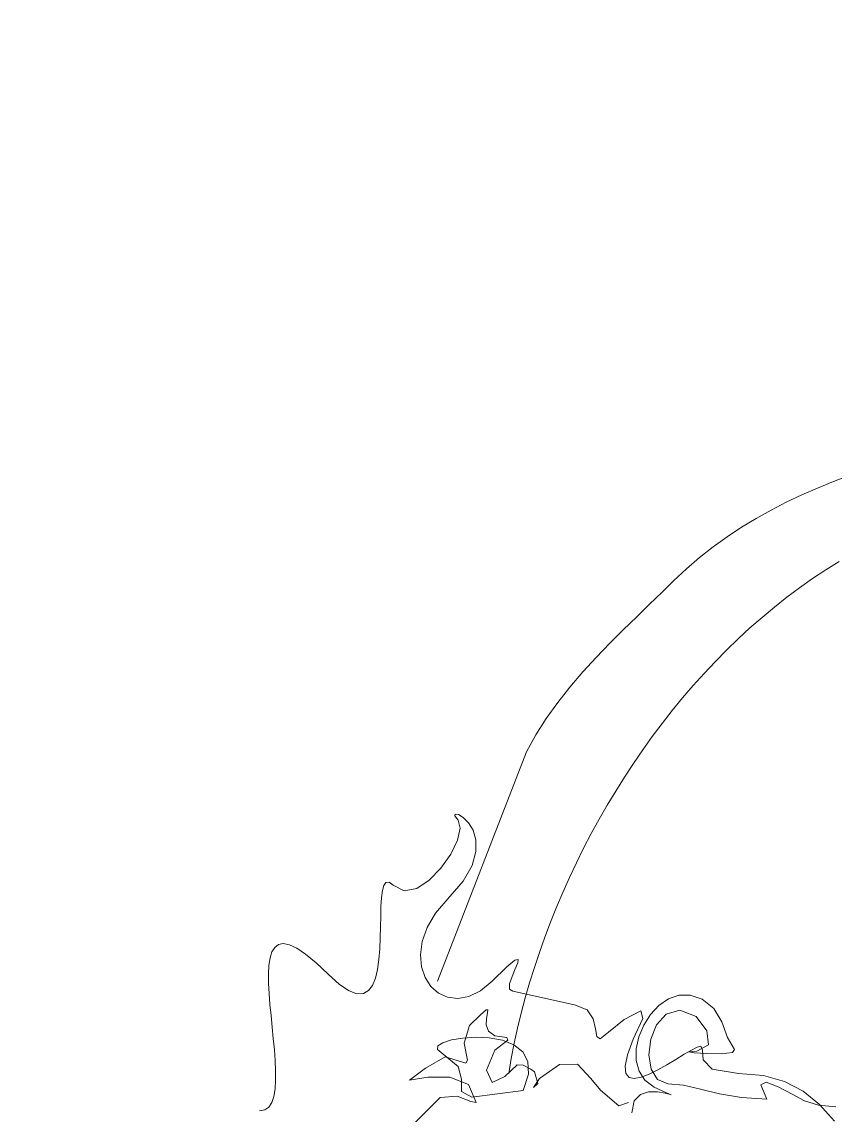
# Model space of a CAD drawing. Header units: centimetres. Extents: x -377343 to 693706, y 194584 to 813780.
# Drawn here: x 188278.5 to 188317.1, y 498829.9 to 498881.7 of the extents above; entities that cross this region are included whole.
import ezdxf

# ---------------------------------------------------------------- set-up
doc = ezdxf.new("R2010")
doc.units = ezdxf.units.CM
doc.layers.add('PIPA', color=11, linetype='Continuous')
doc.layers.add('TEXT', color=7, linetype='Continuous')

msp = doc.modelspace()

# ---------------------------------------------------------------- linework, layer by layer
at = {"layer": 'PIPA', "lineweight": 35, "extrusion": (0, 0.816497, 0.57735), "elevation": 193451.324}
msp.add_lwpolyline([(-421704.212, -325591.681), (-159560.265, -63447.734), (377343.333, -600351.331), (-158232.47, -1135927.133), (-693706.405, -600453.199), (-454216.825, -360963.619)], dxfattribs=at)
at = {"layer": 'TEXT', "color": 2, "linetype": 'Continuous', "lineweight": 13}
for p, q in [((188317.778, 498860.226), (188317.011, 498859.93)), ((188317.011, 498859.93), (188316.254, 498859.618)), ((188315.506, 498859.289), (188314.77, 498858.94)), ((188316.254, 498859.618), (188315.506, 498859.289)), ((188314.77, 498858.94), (188314.046, 498858.569)), ((188313.335, 498858.175), (188312.64, 498857.756)), ((188314.046, 498858.569), (188313.335, 498858.175)), ((188312.64, 498857.756), (188311.961, 498857.31)), ((188311.961, 498857.31), (188311.299, 498856.835)), ((188311.299, 498856.835), (188310.655, 498856.329)), ((188310.655, 498856.329), (188310.031, 498855.789)), ((188316.64, 498855.739), (188317.274, 498856.135)), ((188316.64, 498855.739), (188317.274, 498856.135)), ((188310.031, 498855.789), (188309.428, 498855.215)), ((188316.015, 498855.323), (188316.64, 498855.739)), ((188316.015, 498855.323), (188316.64, 498855.739)), ((188309.428, 498855.215), (188308.879, 498854.675)), ((188315.401, 498854.889), (188316.015, 498855.323)), ((188315.401, 498854.889), (188316.015, 498855.323)), ((188308.879, 498854.675), (188308.292, 498854.108)), ((188314.203, 498853.968), (188314.796, 498854.437)), ((188314.203, 498853.968), (188314.796, 498854.437)), ((188314.796, 498854.437), (188315.401, 498854.889)), ((188314.796, 498854.437), (188315.401, 498854.889)), ((188308.292, 498854.108), (188307.677, 498853.515)), ((188313.619, 498853.483), (188314.203, 498853.968)), ((188313.619, 498853.483), (188314.203, 498853.968)), ((188307.677, 498853.515), (188307.044, 498852.897)), ((188313.047, 498852.981), (188313.619, 498853.483)), ((188313.047, 498852.981), (188313.619, 498853.483)), ((188307.044, 498852.897), (188306.401, 498852.254)), ((188312.486, 498852.463), (188313.047, 498852.981)), ((188312.486, 498852.463), (188313.047, 498852.981)), ((188311.936, 498851.931), (188312.486, 498852.463)), ((188311.936, 498851.931), (188312.486, 498852.463)), ((188306.401, 498852.254), (188305.759, 498851.587)), ((188311.397, 498851.384), (188311.936, 498851.931)), ((188311.397, 498851.384), (188311.936, 498851.931)), ((188305.759, 498851.587), (188305.127, 498850.896)), ((188310.87, 498850.824), (188311.397, 498851.384)), ((188310.87, 498850.824), (188311.397, 498851.384)), ((188305.127, 498850.896), (188304.515, 498850.182)), ((188310.355, 498850.25), (188310.87, 498850.824)), ((188310.355, 498850.25), (188310.87, 498850.824)), ((188304.515, 498850.182), (188303.933, 498849.446)), ((188309.852, 498849.663), (188310.355, 498850.25)), ((188309.852, 498849.663), (188310.355, 498850.25)), ((188303.933, 498849.446), (188303.389, 498848.688)), ((188309.361, 498849.065), (188309.852, 498849.663)), ((188309.361, 498849.065), (188309.852, 498849.663)), ((188308.882, 498848.455), (188309.361, 498849.065)), ((188308.882, 498848.455), (188309.361, 498849.065)), ((188303.389, 498848.688), (188302.893, 498847.908)), ((188308.416, 498847.834), (188308.882, 498848.455)), ((188308.416, 498847.834), (188308.882, 498848.455)), ((188302.893, 498847.908), (188302.455, 498847.108)), ((188307.963, 498847.203), (188308.416, 498847.834)), ((188307.963, 498847.203), (188308.416, 498847.834)), ((188307.523, 498846.562), (188307.963, 498847.203)), ((188307.523, 498846.562), (188307.963, 498847.203)), ((188302.455, 498847.108), (188298.239, 498836.243)), ((188307.095, 498845.911), (188307.523, 498846.562)), ((188307.095, 498845.911), (188307.523, 498846.562)), ((188306.682, 498845.252), (188307.095, 498845.911)), ((188306.682, 498845.252), (188307.095, 498845.911)), ((188306.281, 498844.585), (188306.682, 498845.252)), ((188306.281, 498844.585), (188306.682, 498845.252)), ((188299.078, 498844.158), (188299.055, 498844.07)), ((188299.229, 498844.131), (188299.078, 498844.158)), ((188299.455, 498843.992), (188299.229, 498844.131)), ((188305.895, 498843.911), (188306.281, 498844.585)), ((188305.895, 498843.911), (188306.281, 498844.585)), ((188299.055, 498844.07), (188299.212, 498843.864)), ((188299.212, 498843.864), (188299.319, 498843.493)), ((188299.704, 498843.744), (188299.455, 498843.992)), ((188299.923, 498843.391), (188299.704, 498843.744)), ((188305.522, 498843.23), (188305.895, 498843.911)), ((188305.522, 498843.23), (188305.895, 498843.911)), ((188299.319, 498843.493), (188299.187, 498842.927)), ((188300.059, 498842.934), (188299.923, 498843.391)), ((188305.164, 498842.542), (188305.522, 498843.23)), ((188305.164, 498842.542), (188305.522, 498843.23)), ((188299.187, 498842.927), (188298.865, 498842.263)), ((188300.06, 498842.377), (188300.059, 498842.934)), ((188304.819, 498841.849), (188305.164, 498842.542)), ((188304.819, 498841.849), (188305.164, 498842.542)), ((188298.865, 498842.263), (188298.402, 498841.594)), ((188299.874, 498841.723), (188300.06, 498842.377)), ((188298.402, 498841.594), (188297.847, 498841.017)), ((188299.446, 498840.975), (188299.874, 498841.723)), ((188304.49, 498841.15), (188304.819, 498841.849)), ((188304.49, 498841.15), (188304.819, 498841.849)), ((188297.847, 498841.017), (188297.251, 498840.626)), ((188298.726, 498840.135), (188299.446, 498840.975)), ((188304.175, 498840.447), (188304.49, 498841.15)), ((188304.175, 498840.447), (188304.49, 498841.15)), ((188295.624, 498840.532), (188295.582, 498840.193)), ((188295.693, 498840.779), (188295.624, 498840.532)), ((188295.796, 498840.915), (188295.693, 498840.779)), ((188295.939, 498840.923), (188295.796, 498840.915)), ((188296.131, 498840.784), (188295.939, 498840.923)), ((188296.663, 498840.517), (188296.131, 498840.784)), ((188297.251, 498840.626), (188296.663, 498840.517)), ((188303.875, 498839.74), (188304.175, 498840.447)), ((188303.875, 498839.74), (188304.175, 498840.447)), ((188295.582, 498840.193), (188295.558, 498839.781)), ((188298.148, 498839.456), (188298.726, 498840.135)), ((188295.558, 498839.781), (188295.546, 498839.313)), ((188297.75, 498838.776), (188298.148, 498839.456)), ((188303.59, 498839.029), (188303.875, 498839.74)), ((188303.59, 498839.029), (188303.875, 498839.74)), ((188295.546, 498839.313), (188295.537, 498838.809)), ((188303.32, 498838.316), (188303.59, 498839.029)), ((188303.32, 498838.316), (188303.59, 498839.029)), ((188295.537, 498838.809), (188295.526, 498838.286)), ((188297.516, 498838.114), (188297.75, 498838.776)), ((188290.698, 498837.972), (188290.52, 498837.839)), ((188290.928, 498838.016), (188290.698, 498837.972)), ((188291.216, 498837.961), (188290.928, 498838.016)), ((188291.567, 498837.797), (188291.216, 498837.961)), ((188295.526, 498838.286), (188295.503, 498837.763)), ((188297.432, 498837.487), (188297.516, 498838.114)), ((188303.066, 498837.6), (188303.32, 498838.316)), ((188303.066, 498837.6), (188303.32, 498838.316)), ((188290.3, 498837.336), (188290.247, 498836.986)), ((188290.389, 498837.623), (188290.3, 498837.336)), ((188290.52, 498837.839), (188290.389, 498837.623)), ((188291.986, 498837.516), (188291.567, 498837.797)), ((188292.479, 498837.11), (188291.986, 498837.516)), ((188295.503, 498837.763), (188295.462, 498837.259)), ((188297.482, 498836.911), (188297.432, 498837.487)), ((188302.827, 498836.882), (188303.066, 498837.6)), ((188302.827, 498836.882), (188303.066, 498837.6)), ((188290.247, 498836.986), (188290.226, 498836.581)), ((188293.051, 498836.568), (188292.479, 498837.11)), ((188295.462, 498837.259), (188295.396, 498836.791)), ((188297.65, 498836.404), (188297.482, 498836.911)), ((188301.524, 498836.91), (188300.834, 498836.243)), ((188301.91, 498837.228), (188301.524, 498836.91)), ((188301.771, 498836.459), (188301.922, 498836.814)), ((188302.059, 498837.27), (188301.91, 498837.228)), ((188301.922, 498836.814), (188302.04, 498837.108)), ((188302.04, 498837.108), (188302.059, 498837.27)), ((188302.604, 498836.164), (188302.827, 498836.882)), ((188302.604, 498836.164), (188302.827, 498836.882)), ((188290.226, 498836.581), (188290.23, 498836.132)), ((188293.589, 498836.082), (188293.051, 498836.568)), ((188295.296, 498836.378), (188295.156, 498836.038)), ((188295.396, 498836.791), (188295.296, 498836.378)), ((188297.92, 498835.984), (188297.65, 498836.404)), ((188301.656, 498836.117), (188301.771, 498836.459)), ((188290.23, 498836.132), (188290.255, 498835.646)), ((188294.043, 498835.779), (188293.589, 498836.082)), ((188294.419, 498835.642), (188294.043, 498835.779)), ((188294.968, 498835.79), (188294.725, 498835.652)), ((188295.156, 498836.038), (188294.968, 498835.79)), ((188298.278, 498835.668), (188297.92, 498835.984)), ((188300.272, 498835.783), (188299.72, 498835.512)), ((188300.834, 498836.243), (188300.272, 498835.783)), ((188301.645, 498835.859), (188301.656, 498836.117)), ((188301.807, 498835.757), (188301.645, 498835.859)), ((188302.398, 498835.445), (188302.604, 498836.164)), ((188302.398, 498835.445), (188302.604, 498836.164)), ((188290.255, 498835.646), (188290.295, 498835.133)), ((188294.725, 498835.652), (188294.419, 498835.642)), ((188298.708, 498835.472), (188298.278, 498835.668)), ((188299.194, 498835.414), (188298.708, 498835.472)), ((188299.72, 498835.512), (188299.194, 498835.414)), ((188304.726, 498835.108), (188301.807, 498835.757)), ((188302.207, 498834.725), (188302.398, 498835.445)), ((188302.207, 498834.725), (188302.398, 498835.445)), ((188308.722, 498835.083), (188309.178, 498835.399)), ((188308.722, 498835.083), (188309.178, 498835.399)), ((188309.178, 498835.399), (188309.682, 498835.573)), ((188309.178, 498835.399), (188309.682, 498835.573)), ((188309.682, 498835.573), (188310.22, 498835.576)), ((188309.682, 498835.573), (188310.22, 498835.576)), ((188310.22, 498835.576), (188310.778, 498835.375)), ((188310.22, 498835.576), (188310.778, 498835.375)), ((188310.778, 498835.375), (188311.341, 498834.941)), ((188310.778, 498835.375), (188311.341, 498834.941)), ((188290.295, 498835.133), (188290.346, 498834.601)), ((188300.27, 498834.645), (188300.537, 498834.876)), ((188300.27, 498834.645), (188300.537, 498834.876)), ((188300.537, 498834.876), (188300.624, 498834.884)), ((188300.537, 498834.876), (188300.624, 498834.884)), ((188300.624, 498834.884), (188300.604, 498834.728)), ((188300.624, 498834.884), (188300.604, 498834.728)), ((188305.33, 498834.877), (188304.726, 498835.108)), ((188305.614, 498834.448), (188305.33, 498834.877)), ((188307.873, 498834.832), (188307.092, 498834.412)), ((188307.969, 498834.46), (188307.873, 498834.832)), ((188308.328, 498834.658), (188308.722, 498835.083)), ((188308.328, 498834.658), (188308.722, 498835.083)), ((188309.719, 498834.86), (188309.079, 498834.667)), ((188309.719, 498834.86), (188309.079, 498834.667)), ((188310.496, 498834.556), (188309.719, 498834.86)), ((188310.496, 498834.556), (188309.719, 498834.86)), ((188311.341, 498834.941), (188311.719, 498834.311)), ((188311.341, 498834.941), (188311.719, 498834.311)), ((188290.346, 498834.601), (188290.401, 498834.061)), ((188299.747, 498834.131), (188300.27, 498834.645)), ((188299.747, 498834.131), (188300.27, 498834.645)), ((188300.553, 498834.467), (188300.546, 498834.161)), ((188300.553, 498834.467), (188300.546, 498834.161)), ((188300.604, 498834.728), (188300.553, 498834.467)), ((188300.604, 498834.728), (188300.553, 498834.467)), ((188302.033, 498834.007), (188302.207, 498834.725)), ((188302.033, 498834.007), (188302.207, 498834.725)), ((188305.719, 498833.973), (188305.614, 498834.448)), ((188307.092, 498834.412), (188306.347, 498833.811)), ((188307.515, 498833.483), (188307.969, 498834.46)), ((188308.01, 498834.154), (188308.328, 498834.658)), ((188308.01, 498834.154), (188308.328, 498834.658)), ((188309.079, 498834.667), (188308.621, 498834.169)), ((188309.079, 498834.667), (188308.621, 498834.169)), ((188311.006, 498833.887), (188310.496, 498834.556)), ((188311.006, 498833.887), (188310.496, 498834.556)), ((188311.719, 498834.311), (188311.989, 498833.572)), ((188311.719, 498834.311), (188311.989, 498833.572)), ((188290.401, 498834.061), (188290.455, 498833.52)), ((188299.507, 498833.29), (188299.747, 498834.131)), ((188299.507, 498833.29), (188299.747, 498834.131)), ((188300.546, 498834.161), (188300.656, 498833.868)), ((188300.546, 498834.161), (188300.656, 498833.868)), ((188300.656, 498833.868), (188300.96, 498833.649)), ((188300.656, 498833.868), (188300.96, 498833.649)), ((188301.876, 498833.289), (188302.033, 498834.007)), ((188301.876, 498833.289), (188302.033, 498834.007)), ((188305.783, 498833.607), (188305.719, 498833.973)), ((188306.347, 498833.811), (188305.945, 498833.502)), ((188307.783, 498833.603), (188308.01, 498834.154)), ((188307.783, 498833.603), (188308.01, 498834.154)), ((188308.621, 498834.169), (188308.347, 498833.488)), ((188308.621, 498834.169), (188308.347, 498833.488)), ((188311.076, 498833.218), (188311.006, 498833.887)), ((188311.076, 498833.218), (188311.006, 498833.887)), ((188290.455, 498833.52), (188290.504, 498832.988)), ((188298.483, 498833.318), (188298.248, 498833.163)), ((188298.896, 498833.449), (188298.483, 498833.318)), ((188299.435, 498833.541), (188298.896, 498833.449)), ((188300.05, 498833.579), (188299.435, 498833.541)), ((188299.663, 498832.485), (188299.507, 498833.29)), ((188299.663, 498832.485), (188299.507, 498833.29)), ((188300.692, 498833.547), (188300.05, 498833.579)), ((188301.31, 498833.432), (188300.692, 498833.547)), ((188301.567, 498833.434), (188300.954, 498832.962)), ((188301.567, 498833.434), (188300.954, 498832.962)), ((188300.96, 498833.649), (188301.531, 498833.563)), ((188300.96, 498833.649), (188301.531, 498833.563)), ((188301.855, 498833.216), (188301.31, 498833.432)), ((188301.531, 498833.563), (188301.567, 498833.434)), ((188301.531, 498833.563), (188301.567, 498833.434)), ((188301.735, 498832.574), (188301.876, 498833.289)), ((188301.735, 498832.574), (188301.876, 498833.289)), ((188302.276, 498832.886), (188301.855, 498833.216)), ((188305.945, 498833.502), (188305.783, 498833.607)), ((188307.244, 498832.74), (188307.515, 498833.483)), ((188307.661, 498833.034), (188307.783, 498833.603)), ((188307.661, 498833.034), (188307.783, 498833.603)), ((188308.347, 498833.488), (188308.26, 498832.746)), ((188308.347, 498833.488), (188308.26, 498832.746)), ((188310.53, 498832.914), (188311.076, 498833.218)), ((188310.53, 498832.914), (188311.076, 498833.218)), ((188311.989, 498833.572), (188312.314, 498832.995)), ((188311.989, 498833.572), (188312.314, 498832.995)), ((188290.504, 498832.988), (188290.542, 498832.474)), ((188298.248, 498833.163), (188298.239, 498833)), ((188298.239, 498833), (188299.212, 498832.189)), ((188300.954, 498832.962), (188300.558, 498832.022)), ((188300.954, 498832.962), (188300.558, 498832.022)), ((188302.522, 498832.426), (188302.276, 498832.886)), ((188307.134, 498832.208), (188307.244, 498832.74)), ((188307.658, 498832.48), (188307.661, 498833.034)), ((188307.658, 498832.48), (188307.661, 498833.034)), ((188308.26, 498832.746), (188308.364, 498832.065)), ((188308.26, 498832.746), (188308.364, 498832.065)), ((188309.925, 498832.768), (188309.531, 498832.527)), ((188310.269, 498832.97), (188309.925, 498832.768)), ((188310.156, 498832.892), (188310.53, 498832.914)), ((188310.156, 498832.892), (188310.53, 498832.914)), ((188310.398, 498832.845), (188310.156, 498832.892)), ((188310.398, 498832.845), (188310.156, 498832.892)), ((188310.543, 498833.11), (188310.269, 498832.97)), ((188310.996, 498832.803), (188310.398, 498832.845)), ((188310.996, 498832.803), (188310.398, 498832.845)), ((188310.725, 498833.162), (188310.543, 498833.11)), ((188310.799, 498832.96), (188310.725, 498833.162)), ((188310.827, 498832.514), (188310.799, 498832.96)), ((188311.689, 498832.794), (188310.996, 498832.803)), ((188311.689, 498832.794), (188310.996, 498832.803)), ((188312.215, 498832.849), (188311.689, 498832.794)), ((188312.215, 498832.849), (188311.689, 498832.794)), ((188312.314, 498832.995), (188312.215, 498832.849)), ((188312.314, 498832.995), (188312.215, 498832.849)), ((188290.542, 498832.474), (188290.563, 498831.987)), ((188297.675, 498832.107), (188298.603, 498832.641)), ((188297.675, 498832.107), (188298.603, 498832.641)), ((188298.603, 498832.641), (188299.585, 498832.347)), ((188298.603, 498832.641), (188299.585, 498832.347)), ((188299.212, 498832.189), (188299.38, 498831.595)), ((188299.585, 498832.347), (188299.663, 498832.485)), ((188299.585, 498832.347), (188299.663, 498832.485)), ((188301.423, 498831.716), (188302.017, 498832.266)), ((188301.423, 498831.716), (188302.017, 498832.266)), ((188301.612, 498831.86), (188301.735, 498832.574)), ((188301.612, 498831.86), (188301.735, 498832.574)), ((188302.017, 498832.266), (188302.299, 498832.254)), ((188302.017, 498832.266), (188302.299, 498832.254)), ((188302.299, 498832.254), (188302.654, 498832.061)), ((188302.299, 498832.254), (188302.654, 498832.061)), ((188302.545, 498831.82), (188302.522, 498832.426)), ((188303.071, 498831.617), (188304.026, 498832.284)), ((188303.071, 498831.617), (188304.026, 498832.284)), ((188304.026, 498832.284), (188304.873, 498832.302)), ((188304.026, 498832.284), (188304.873, 498832.302)), ((188304.873, 498832.302), (188305.503, 498831.617)), ((188304.873, 498832.302), (188305.503, 498831.617)), ((188307.165, 498831.86), (188307.134, 498832.208)), ((188307.788, 498831.971), (188307.658, 498832.48)), ((188307.788, 498831.971), (188307.658, 498832.48)), ((188309.11, 498832.273), (188308.681, 498832.031)), ((188309.531, 498832.527), (188309.11, 498832.273)), ((188311.25, 498832.068), (188310.827, 498832.514)), ((188290.563, 498831.987), (188290.562, 498831.535)), ((188296.909, 498831.536), (188297.675, 498832.107)), ((188296.909, 498831.536), (188297.675, 498832.107)), ((188297.78, 498831.691), (188296.909, 498831.536)), ((188297.78, 498831.691), (188296.909, 498831.536)), ((188298.825, 498831.678), (188297.78, 498831.691)), ((188298.825, 498831.678), (188297.78, 498831.691)), ((188299.703, 498831.331), (188298.825, 498831.678)), ((188299.703, 498831.331), (188298.825, 498831.678)), ((188300.558, 498832.022), (188300.828, 498831.437)), ((188300.558, 498832.022), (188300.828, 498831.437)), ((188300.828, 498831.437), (188301.423, 498831.716)), ((188300.828, 498831.437), (188301.423, 498831.716)), ((188302.293, 498831.054), (188302.545, 498831.82)), ((188302.654, 498832.061), (188302.828, 498831.941)), ((188302.654, 498832.061), (188302.828, 498831.941)), ((188302.828, 498831.941), (188302.999, 498831.389)), ((188302.828, 498831.941), (188302.999, 498831.389)), ((188307.314, 498831.673), (188307.165, 498831.86)), ((188307.561, 498831.621), (188307.314, 498831.673)), ((188307.886, 498831.68), (188307.561, 498831.621)), ((188308.065, 498831.538), (188307.788, 498831.971)), ((188308.065, 498831.538), (188307.788, 498831.971)), ((188308.266, 498831.825), (188307.886, 498831.68)), ((188308.681, 498832.031), (188308.266, 498831.825)), ((188308.364, 498832.065), (188308.66, 498831.567)), ((188308.364, 498832.065), (188308.66, 498831.567)), ((188312.509, 498831.865), (188311.25, 498832.068)), ((188313.682, 498831.769), (188312.509, 498831.865)), ((188314.691, 498831.486), (188313.682, 498831.769)), ((188290.535, 498831.128), (188290.475, 498830.775)), ((188290.562, 498831.535), (188290.535, 498831.128)), ((188299.38, 498831.595), (188299.368, 498831)), ((188300.071, 498830.482), (188299.703, 498831.331)), ((188300.071, 498830.482), (188299.703, 498831.331)), ((188302.792, 498831.197), (188303.071, 498831.617)), ((188302.792, 498831.197), (188303.071, 498831.617)), ((188302.999, 498831.389), (188302.792, 498831.197)), ((188302.999, 498831.389), (188302.792, 498831.197)), ((188305.503, 498831.617), (188305.966, 498831.071)), ((188305.503, 498831.617), (188305.966, 498831.071)), ((188308.503, 498831.212), (188308.065, 498831.538)), ((188308.503, 498831.212), (188308.065, 498831.538)), ((188309.086, 498830.94), (188308.503, 498831.212)), ((188309.086, 498830.94), (188308.503, 498831.212)), ((188308.66, 498831.567), (188309.152, 498831.374)), ((188308.66, 498831.567), (188309.152, 498831.374)), ((188309.152, 498831.374), (188309.898, 498831.298)), ((188309.152, 498831.374), (188309.898, 498831.298)), ((188309.898, 498831.298), (188310.702, 498831.117)), ((188309.898, 498831.298), (188310.702, 498831.117)), ((188310.702, 498831.117), (188311.604, 498830.901)), ((188310.702, 498831.117), (188311.604, 498830.901)), ((188313.565, 498831.321), (188313.817, 498831.445)), ((188313.565, 498831.321), (188313.817, 498831.445)), ((188313.854, 498830.644), (188313.565, 498831.321)), ((188313.854, 498830.644), (188313.565, 498831.321)), ((188313.817, 498831.445), (188314.391, 498831.222)), ((188313.817, 498831.445), (188314.391, 498831.222)), ((188314.391, 498831.222), (188315.071, 498830.859)), ((188314.391, 498831.222), (188315.071, 498830.859)), ((188315.568, 498831.024), (188314.691, 498831.486)), ((188290.475, 498830.775), (188290.378, 498830.485)), ((188297.071, 498829.428), (188298.369, 498830.725)), ((188297.071, 498829.428), (188298.369, 498830.725)), ((188298.369, 498830.725), (188299.17, 498830.788)), ((188298.369, 498830.725), (188299.17, 498830.788)), ((188299.17, 498830.788), (188299.81, 498830.527)), ((188299.17, 498830.788), (188299.81, 498830.527)), ((188299.368, 498831), (188299.861, 498830.73)), ((188299.861, 498830.73), (188302.293, 498831.054)), ((188305.966, 498831.071), (188306.825, 498830.326)), ((188305.966, 498831.071), (188306.825, 498830.326)), ((188307.563, 498830.555), (188307.853, 498830.868)), ((188307.563, 498830.555), (188307.853, 498830.868)), ((188307.853, 498830.868), (188308.245, 498830.995)), ((188307.853, 498830.868), (188308.245, 498830.995)), ((188308.245, 498830.995), (188308.663, 498830.996)), ((188308.245, 498830.995), (188308.663, 498830.996)), ((188308.663, 498830.996), (188309.031, 498830.931)), ((188308.663, 498830.996), (188309.031, 498830.931)), ((188309.031, 498830.931), (188309.275, 498830.86)), ((188309.031, 498830.931), (188309.275, 498830.86)), ((188309.318, 498830.843), (188309.086, 498830.94)), ((188309.318, 498830.843), (188309.086, 498830.94)), ((188309.275, 498830.86), (188309.318, 498830.843)), ((188309.275, 498830.86), (188309.318, 498830.843)), ((188311.604, 498830.901), (188312.641, 498830.72)), ((188311.604, 498830.901), (188312.641, 498830.72)), ((188312.641, 498830.72), (188313.854, 498830.644)), ((188312.641, 498830.72), (188313.854, 498830.644)), ((188315.071, 498830.859), (188315.638, 498830.563)), ((188315.071, 498830.859), (188315.638, 498830.563)), ((188316.343, 498830.391), (188315.568, 498831.024)), ((188290.049, 498830.129), (188289.807, 498830.081)), ((188290.238, 498830.267), (188290.049, 498830.129)), ((188290.378, 498830.485), (188290.238, 498830.267)), ((188299.81, 498830.527), (188300.071, 498830.482)), ((188299.81, 498830.527), (188300.071, 498830.482)), ((188306.825, 498830.326), (188307.287, 498830.482)), ((188306.825, 498830.326), (188307.287, 498830.482)), ((188307.449, 498829.996), (188307.563, 498830.555)), ((188307.449, 498829.996), (188307.563, 498830.555)), ((188315.638, 498830.563), (188316.29, 498830.361)), ((188315.638, 498830.563), (188316.29, 498830.361)), ((188316.29, 498830.361), (188317.118, 498830.281)), ((188316.29, 498830.361), (188317.118, 498830.281)), ((188317.049, 498829.595), (188316.343, 498830.391))]:
    msp.add_line(p, q, dxfattribs=at)

doc.saveas('drawing.dxf')
